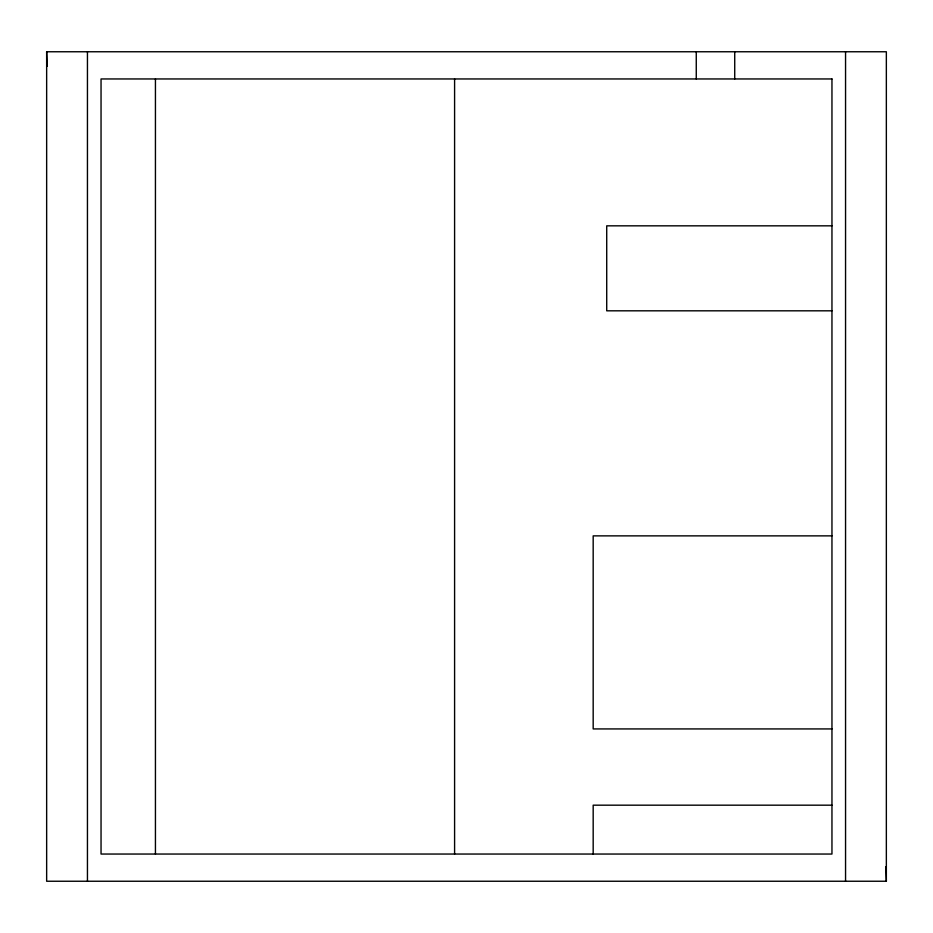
<?xml version="1.0" encoding="UTF-8"?>
<svg xmlns="http://www.w3.org/2000/svg" width="933" height="933" viewBox="0 0 933 933"><rect width="100%" height="100%" fill="white"/><g stroke="black" fill="none" stroke-linecap="round" stroke-linejoin="round"><path stroke-width="1.4" d="M46.65 51.758L886.35 51.758L886.35 881.242L46.65 881.242L46.65 51.758L47.128 66.313M831.956 225.833L606.718 225.833L606.718 310.817L831.956 310.817M831.956 535.869L593.178 535.869L593.178 728.93L831.956 728.93M831.956 805.179L593.178 805.179L593.178 854.045M885.872 866.687L886.35 881.242M845.555 51.758L845.555 881.242M734.726 51.758L734.726 78.955M696.263 51.758L696.263 78.955M454.593 78.955L454.593 854.045M155.438 78.955L155.438 854.045M87.445 51.758L87.445 881.242M831.956 78.955L101.044 78.955L101.044 854.045L831.956 854.045L831.956 78.955"/></g></svg>
